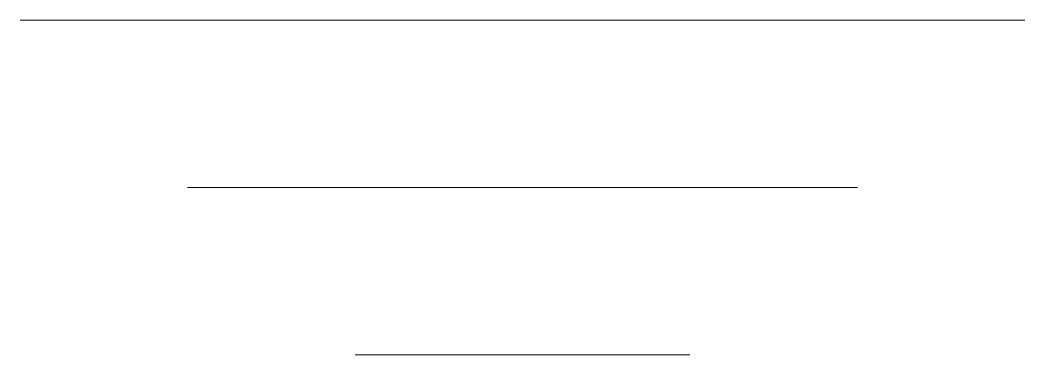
# Model space of a CAD drawing. Header units: millimetres. Extents: x -3 to 3, y -1 to 1.
import ezdxf

# ---------------------------------------------------------------- set-up
doc = ezdxf.new("R2010")
doc.units = ezdxf.units.MM
doc.layers.get('0').update_dxf_attribs({"linetype": 'CONTINUOUS', "lineweight": 0})

msp = doc.modelspace()

# ---------------------------------------------------------------- linework, layer by layer
for p, q in [((-3, 1), (3, 1)), ((-2, 0), (2, 0)), ((-1, -1), (1, -1))]:
    msp.add_line(p, q)

doc.saveas('drawing.dxf')
